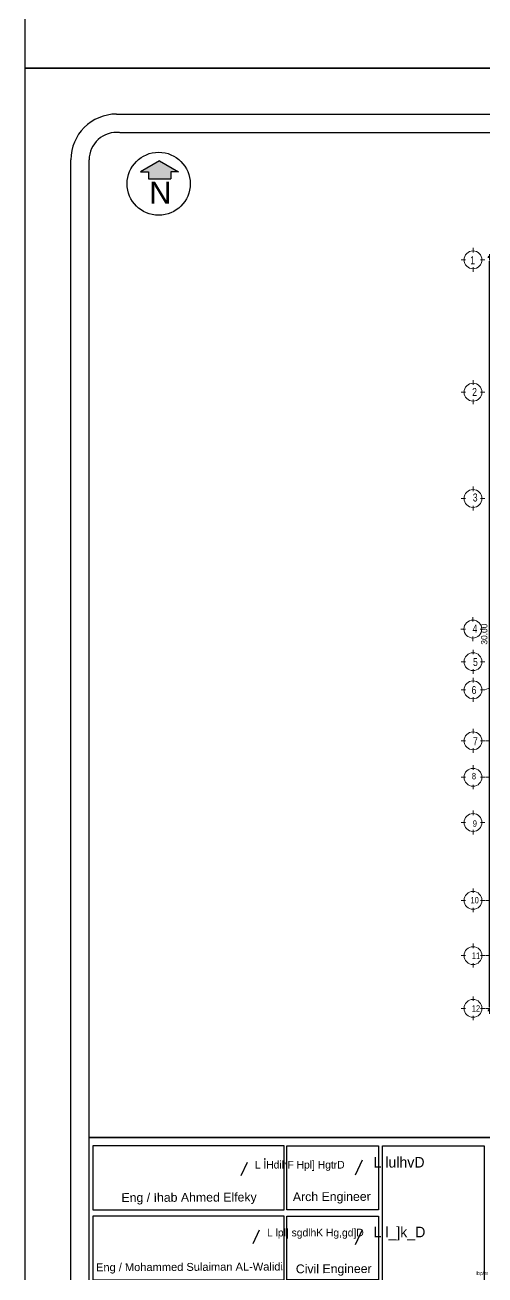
# Model space of a CAD drawing. Header units: inches. Extents: x -1583 to -1389, y -6910 to -6586.
# Drawn here: x -1471.16 to -1452.85, y -6796.35 to -6746.59 of the extents above; entities that cross this region are included whole.
import ezdxf
from ezdxf.enums import TextEntityAlignment as Align

# ---------------------------------------------------------------- set-up
doc = ezdxf.new("R2010")
doc.units = ezdxf.units.IN
doc.header["$MEASUREMENT"] = 0
doc.linetypes.add('CENTERX2', pattern=[101.6, 63.5, -12.7, 12.7, -12.7])
doc.linetypes.add('DASHDOTX2', pattern=[50.8, 25.4, -12.7, 0, -12.7])
for name, color, linetype in [('1MUROS', 10, 'Continuous'), ('Axsis', 8, 'CENTERX2'), ('bbbbb', 52, 'Continuous'), ('xyz', 93, 'Continuous')]:
    doc.layers.add(name, color=color, linetype=linetype)
for name, color, linetype, lineweight in [('dime', 240, 'Continuous', 13), ('ejes', 134, 'Continuous', 15), ('F DIM IN', 147, 'Continuous', 5), ('stairs', 134, 'Continuous', 20), ('text', 91, 'Continuous', 18), ('wall', 7, 'Continuous', 30)]:
    doc.layers.add(name, color=color, linetype=linetype, lineweight=lineweight)
doc.styles.add('A1', font='xarb.shx')
doc.styles.add('Arch_Text_E', font='arial.ttf', dxfattribs={"height": 0.2})
doc.styles.add('ARIAL', font='arialbd.ttf', dxfattribs={"width": 0.8, "height": 500})
doc.styles.add('SOSA', font='sosa.shx')
doc.styles.get("Standard").update_dxf_attribs({"font": 'sosa.shx'})
doc.styles.add('XARAB', font='xarb.shx')
doc.dimstyles.new('DIM-50', dxfattribs={"dimtxt": 0.25, "dimasz": 0.15, "dimexe": 0, "dimexo": 0, "dimgap": 0.05, "dimtad": 1, "dimzin": 0, "dimdsep": 46, "dimtxsty": 'SOSA', "dimblk1": 'DIM-TICK', "dimblk2": 'DIM-TICK', "dimsah": 1, "dimcen": 1, "dimse1": 1, "dimse2": 1, "dimclrd": 251, "dimclrt": 4, "dimadec": 0, "dimazin": 0, "dimtfac": 1.5, "dimtix": 1, "dimtmove": 0, "dimatfit": 0, "dimldrblk": 'DIM-TICK', "dimfxl": 1, "dimtolj": 1, "dimtzin": 0, "dimarcsym": 0})

# ---------------------------------------------------------------- blocks, each defined once
blk = doc.blocks.new('kalesh')
at = {"layer": 'bbbbb', "ltscale": 0.2}
blk.add_hatch(color=256, dxfattribs=at).paths.add_polyline_path([(3944.493, 589.664), (3944.493, 589.839), (3944.682, 589.839), (3944.221, 590.102), (3943.76, 589.839), (3943.95, 589.839), (3943.95, 589.664)])
for p, q in [((3944.221, 590.102), (3943.76, 589.839)), ((3944.221, 590.102), (3944.682, 589.839)), ((3943.76, 589.839), (3943.95, 589.839)), ((3943.95, 589.839), (3943.95, 589.664)), ((3943.95, 589.664), (3944.493, 589.664)), ((3944.682, 589.839), (3944.493, 589.839)), ((3944.493, 589.839), (3944.493, 589.664))]:
    blk.add_line(p, q, dxfattribs=at)
blk.add_circle((3944.198, 589.547), 0.764, dxfattribs=at)
at = {"layer": 'Defpoints'}
blk.add_lwpolyline([(3940.958, 559.483), (3987.589, 559.483), (3987.589, 592.346), (3940.958, 592.346)], close=True, dxfattribs=at)
at = {"layer": 'wall'}
for p, q in [((3946.343, 565.815, 0.018), (3946.188, 565.487, 0.018)), ((3946.636, 564.169, 0.018), (3946.481, 563.841, 0.018))]:
    blk.add_line(p, q, dxfattribs=at)
at = {"layer": 'wall', "color": 5}
for p, q in [((3949.133, 565.873), (3948.962, 565.509)), ((3949.133, 564.182), (3948.962, 563.818))]:
    blk.add_line(p, q, dxfattribs=at)
at = {"layer": 'xyz', "ltscale": 0.2}
for p, q in [((3943.179, 591.236), (3984.813, 591.236)), ((3943.253, 590.788), (3984.887, 590.788)), ((3942.069, 561.687), (3942.069, 590.126)), ((3942.513, 561.691), (3942.513, 590.126))]:
    blk.add_line(p, q, dxfattribs=at)
for points in [[(3985.48, 561.703), (3985.48, 566.419), (3942.513, 566.419)], [(3942.513, 561.691), (3942.513, 566.419), (3983.966, 566.419)]]:
    blk.add_lwpolyline(points, dxfattribs=at)
for points in [[(3947.243, 566.215), (3942.6, 566.215), (3942.6, 564.668), (3947.243, 564.668)], [(3947.308, 566.215), (3949.527, 566.215), (3949.527, 564.668), (3947.308, 564.668)], [(3949.622, 566.218), (3952.085, 566.218), (3952.085, 561.178), (3949.622, 561.178)], [(3947.243, 564.513), (3942.6, 564.513), (3942.6, 562.965), (3947.243, 562.965)], [(3947.308, 564.513), (3949.527, 564.513), (3949.527, 562.965), (3947.308, 562.965)]]:
    blk.add_lwpolyline(points, close=True, dxfattribs=at)
for radius, start in [(1.11, 90), (0.666, 83.669)]:
    blk.add_arc((3943.179, 590.126), radius, start, 180, dxfattribs=at)
at = {"layer": '1MUROS', "color": 3, "lineweight": -2, "style": 'Arch_Text_E'}
for s, height, p in [('Eng / Ihab Ahmed Elfeky ', 0.21326, (3943.296, 564.963)), ('Arch Engineer ', 0.21326, (3947.451, 564.984)), ('Eng / Mohammed Sulaiman AL-Walidi ', 0.19193, (3942.68, 563.273)), ('Civil Engineer ', 0.21326, (3947.523, 563.234))]:
    blk.add_text(s, height=height, rotation=0.2258, dxfattribs=at).set_placement(p, align=Align.MIDDLE_LEFT)
at = {"layer": 'bbbbb', "ltscale": 0.2, "insert": (3943.969, 589.595), "char_height": 0.53292, "width": 2.91159, "attachment_point": 1}
blk.add_mtext('{\\fSwis721 BlkOul BT|b0|i0|c0|p82;N}', dxfattribs=at)
at = {"layer": 'text', "color": 0, "lineweight": -3, "style": 'XARAB'}
blk.add_text('lbp/m', height=0.0859, dxfattribs=at).set_placement((3951.892, 563.088))
at = {"layer": 'wall', "style": 'A1'}
for s, p in [('L أHdihF Hpl] HgtrD', (3946.532, 565.667, -0.283)), ('L lpl] sgdlhK Hg,gd]D', (3946.824, 564.021, -0.283))]:
    blk.add_text(s, height=0.18671, dxfattribs=at).set_placement(p)
at = {"layer": 'wall', "color": 5, "style": 'A1'}
for s, p in [('L lulhvD ', (3949.407, 565.691, -0.351)), ('L l_]k_D ', (3949.407, 564, -0.351))]:
    blk.add_text(s, height=0.256, dxfattribs=at).set_placement(p)
blk = doc.blocks.new('1215447849')
at = {"layer": 'F DIM IN', "color": 0}
for p, q in [((2873.41, -5903.636), (2873.41, -5903.456)), ((2873.114, -5903.932), (2872.934, -5903.932)), ((2873.706, -5903.932), (2873.886, -5903.932)), ((2873.41, -5904.228), (2873.41, -5904.408))]:
    blk.add_line(p, q, dxfattribs=at)
blk.add_circle((2873.41, -5903.932), 0.356, dxfattribs=at)
blk = doc.blocks.new('DIM-TICK')
for p, q in [((-0.82, 0), (0.82, 0)), ((-0.35, -0.35), (0.35, 0.35)), ((0, 0.5), (0, -0.5))]:
    blk.add_line(p, q)
blk = doc.blocks.new('*D38')
at = {"layer": 'Defpoints', "color": 0, "transparency": 16777216}
for p in [(-1800.434, -6599.095), (-1797.62, -6599.095), (-1797.62, -6629.095)]:
    blk.add_point(p, dxfattribs=at)
at = {"layer": 'dime', "color": 251, "lineweight": -2, "transparency": 16777216}
blk.add_line((-1800.434, -6628.945), (-1800.434, -6599.245), dxfattribs=at)
at = {"layer": 'dime', "color": 251, "lineweight": -2, "transparency": 16777216, "xscale": 0.15, "yscale": 0.15, "zscale": 0.15}
for p, rotation in [((-1800.434, -6599.095), 90), ((-1800.434, -6629.095), 270)]:
    blk.add_blockref('DIM-TICK', p, dxfattribs=dict(at, rotation=rotation))
at = {"layer": 'dime', "color": 4, "transparency": 16777216, "insert": (-1800.648, -6614.095), "char_height": 0.25, "attachment_point": 5, "rotation": 90, "style": 'SOSA'}
blk.add_mtext('\\A1;30.00', dxfattribs=at)
blk = doc.blocks.new('25698555')
at = {"layer": 'Axsis', "color": 251, "linetype": 'DASHDOTX2', "lineweight": 5, "ltscale": 0.008, "true_color": 0x636466}
for p, q in [((-1778.62, -6618.345), (-1800.62, -6618.345)), ((-1778.62, -6619.795), (-1800.62, -6619.795)), ((-1778.62, -6624.695), (-1800.62, -6624.695)), ((-1778.62, -6626.895), (-1800.62, -6626.895)), ((-1778.62, -6628.995), (-1800.62, -6628.995))]:
    blk.add_line(p, q, dxfattribs=at)
blk.add_lwpolyline([(-1800.62, -6616.315), (-1799.842, -6615.995), (-1779.397, -6615.995), (-1778.62, -6616.315)], dxfattribs=at)
at = {"layer": 'wall', "color": 116, "true_color": 0x136734, "rotation": 270}
for p in [(4102.836, -3725.785), (4102.836, -3731.055), (4102.83, -3740.485), (4102.836, -3741.784), (4102.836, -3744.935), (4102.836, -3748.185), (4102.836, -3751.285), (4102.836, -3753.485)]:
    blk.add_blockref('1215447849', p, dxfattribs=at)
at = {"layer": 'wall', "color": 116, "true_color": 0x136734, "xscale": -1, "rotation": 270}
for p in [(4102.836, -9482.105), (4102.836, -9489.725), (4102.836, -9493.205), (4102.836, -9502.405)]:
    blk.add_blockref('1215447849', p, dxfattribs=at)
at = {"layer": 'ejes', "color": 116, "ltscale": 0.05, "true_color": 0x136734, "style": 'ARIAL'}
for s, insert, char_height, width, attachment_point in [('{\\fBankGothic Md BT|b0|i0|c0|p34;1}', (-1801.017, -6599.369), 0.3185, 0.33846, 9), ('{\\fBankGothic Md BT|b0|i0|c0|p34;2}', (-1800.939, -6604.614), 0.3185, 0.33846, 9), ('{\\fBankGothic Md BT|b0|i0|c0|p34;3}', (-1800.914, -6608.82), 0.3185, 0.33846, 9), ('{\\fBankGothic Md BT|b0|i0|c0|p34;4}', (-1800.925, -6614.04), 0.3185, 0.33846, 9), ('{\\fBankGothic Md BT|b0|i0|c0|p34;5}', (-1800.906, -6615.368), 0.3185, 0.33846, 9), ('{\\fBankGothic Md BT|b0|i0|c0|p34;6}', (-1800.962, -6616.485), 0.3185, 0.33846, 9), ('{\\fBankGothic Md BT|b0|i0|c178|p34;7}', (-1800.906, -6618.519), 0.3185, 0.33846, 9), ('{\\fBankGothic Md BT|b0|i0|c178|p34;8}', (-1800.975, -6619.879), 0.2548, 0.27077, 9), ('{\\fBankGothic Md BT|b0|i0|c178|p34;9}', (-1800.94, -6621.768), 0.2548, 0.27077, 9), ('{\\fBankGothic Md BT|b0|i0|c178|p34;10}', (-1800.865, -6624.82), 0.2548, 0.27077, 9), ('{\\fBankGothic Md BT|b0|i0|c178|p34;11}', (-1800.811, -6626.77), 0.2548, 0.27077, 3), ('{\\fBankGothic Md BT|b0|i0|c178|p34;12}', (-1800.811, -6628.87), 0.2548, 0.27077, 3)]:
    blk.add_mtext(s, dxfattribs=dict(at, insert=insert, char_height=char_height, width=width, attachment_point=attachment_point))
at = {"layer": 'dime', "color": 1}
dim = blk.add_linear_dim(base=(-1800.434, -6599.095), p1=(-1797.62, -6629.095), p2=(-1797.62, -6599.095), angle=90, dimstyle='DIM-50', dxfattribs=at)
dim.commit()
dim.dimension.update_dxf_attribs({"geometry": '*D38', "text_midpoint": (-1800.648, -6614.095)})

msp = doc.modelspace()

# ---------------------------------------------------------------- block references
for p, xscale, yscale, zscale in [((-7941.588, -7666.893), 1.641842369206234, 1.641842369206234, 1.641842369206234), ((-7941.588, -7720.849), 1.641842369206237, 1.641842369206237, 1.641842369206237)]:
    msp.add_blockref('kalesh', p, dxfattribs=dict(xscale=xscale, yscale=yscale, zscale=zscale))
at = {"layer": 'stairs', "lineweight": 30, "ltscale": 0.2}
msp.add_blockref('25698555', (347.77, -156.741), dxfattribs=at)

doc.saveas('drawing.dxf')
